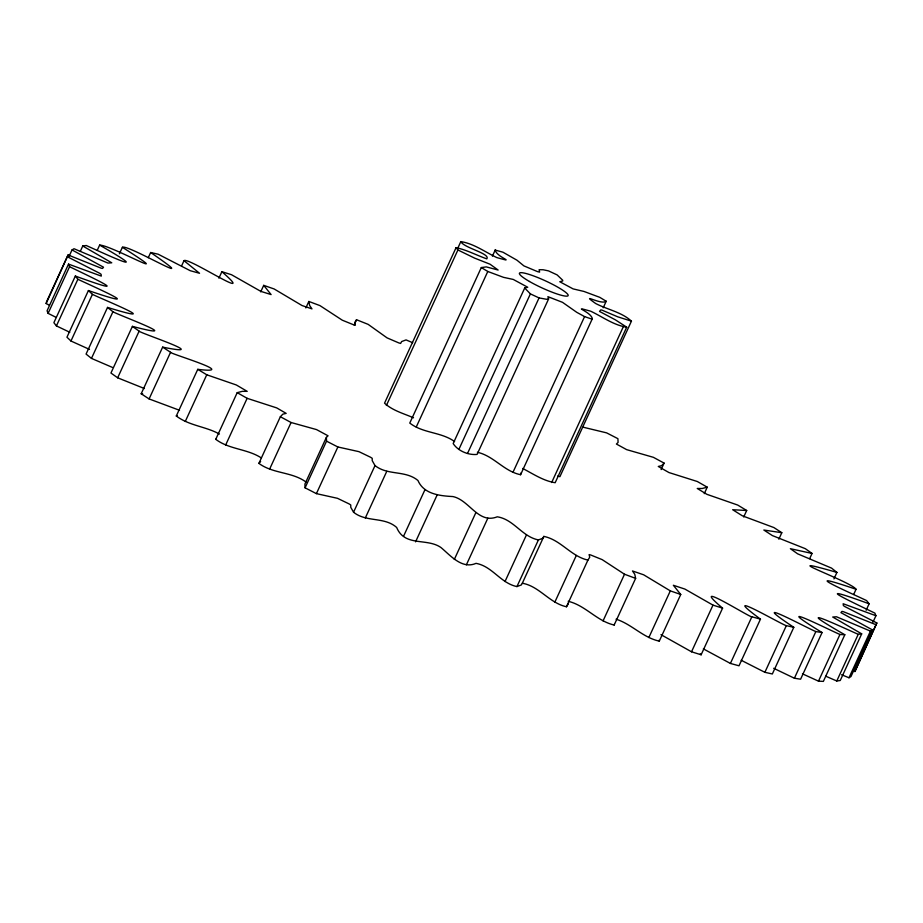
<?xml version="1.0" encoding="UTF-8"?>
<svg xmlns="http://www.w3.org/2000/svg" width="923" height="923" viewBox="0 0 923 923"><rect width="100%" height="100%" fill="white"/><g stroke="black" fill="none" stroke-linecap="round" stroke-linejoin="round"><path stroke-width="1.38" d="M261.14 457.808C247.226 448.786 229.146 449.501 215.751 439.313L237.211 392.656L247.133 398.321L276.727 407.908L286.165 413.377L282.842 414.162L280.361 416.723L291.068 422.503L316.566 429.599L328.057 435.806L326.384 437.387L326.534 441.159L305.075 487.817L316.404 493.632L337.495 498.316L349.067 503.889L350.763 504.962L350.763 507.304L353.555 512.23C366.269 522.522 384.349 516.499 396.659 527.46C404.77 547.154 426.991 537.613 441.032 547.581C450.551 555.554 461.996 569.514 476.037 563.353C492.478 566.341 500.635 583.278 516.949 586.578L521.357 584.928L522.314 583.244L543.855 536.401C560.919 539.886 570.956 556.361 587.928 560.099L589.728 557.215L589.093 554.585L590.72 554.988L602.165 559.626L624.513 574.233L635.624 578.375L614.164 625.033C596.823 621.087 585.47 605.396 568.199 601.288M412.685 342.71L406.051 339.906L401.643 341.556L400.605 343.437L398.759 342.894L387.06 337.876L368.15 324.365L356.532 319.739L354.732 322.623L355.367 325.254L353.74 324.85L342.295 320.2L319.946 305.605L308.836 301.452L309.678 305.536L311.974 308.882L302.017 305.536L274.143 288.968L263.713 285.357L260.724 291.841M614.164 625.033L614.233 624.444M635.624 578.375L634.782 574.302L632.486 570.956L643.677 574.81L670.317 590.87L680.747 594.481L659.287 641.127C643.043 637.689 631.644 624.086 616.079 619.195M49.323 305.225L46.15 303.529L46.623 301.613L68.083 254.956L101.138 268.166L102.534 268.443L103.514 267.197L72.029 249.937L69.052 256.409M46.15 303.529L68.083 254.956M852.725 670.698L854.917 671.529L876.85 622.967L844.603 606.457L843.368 605.523L843.149 603.734L875.927 615.722L872.95 622.206M854.917 671.529L876.85 622.967M306.598 482.464C292.533 471.641 273.104 473.995 258.901 463.381L260.632 461.5M583.117 427.199L606.596 432.864L617.925 438.679L618.075 442.452L616.402 444.032L626.648 449.639L653.392 457.323L664.099 463.104L661.618 465.677L658.295 466.461L668.933 472.541L697.327 481.518L707.249 487.182L704.272 493.655M603.204 307.774L606.215 301.244L599.731 297.321L583.971 291.449L573.091 288.887L559.776 281.734L562.684 280.984L562.73 280.269L557.123 274.904L548.47 270.877L543.151 269.758L539.09 269.712L539.62 272.135L537.463 271.604L523.895 265.882L516.995 260.228L502.931 252.198L495.201 250.075C496.424 257.171 518.103 263.482 496.793 257.586C485.083 252.037 473.787 243.557 460.819 241.607L457.82 248.149M477.387 452.27C493.863 455.962 503.9 471.307 520.584 474.722L520.653 473.176M520.584 474.722L592.324 318.723C591.101 311.628 569.422 305.317 590.732 311.213C602.442 316.762 613.726 325.242 626.705 327.18L555.173 482.706C543.509 480.975 533.044 473.834 522.649 468.434M522.314 583.244C539.217 586.105 549.52 603.157 566.468 606.757L568.268 603.873M543.855 536.401L542.816 538.282L538.409 539.92C522.037 536.713 513.788 519.291 497.255 516.811C478.206 524.356 469.495 500.058 452.905 496.562C440.121 495.859 423.853 494.301 417.969 480.514C405.416 469.992 387.741 475.76 375.015 465.573L372.223 460.646L372.223 458.304L370.515 457.231L358.955 451.659L337.864 446.974L326.534 441.159M67.61 256.871L99.857 273.381L101.092 274.304L101.311 276.104L68.521 264.116L47.073 310.774L48.111 313.359L56.291 317.454M48.111 313.359L69.571 266.701L68.521 264.116M80.382 251.171L82.758 245.991L86.22 245.506C105.141 253.894 157.81 278.573 99.638 245.103L97.25 250.283M69.571 266.701C91.308 277.304 138.635 299.11 75.34 276.046L53.88 322.692L56.418 325.911L69.802 332.28M56.418 325.911L77.878 279.265L75.34 276.046M77.878 279.265C94.169 287.03 151.418 311.974 88.412 290.549L66.952 337.207L70.956 341.014L89.485 349.39M70.956 341.014L92.415 294.356L88.412 290.549M119.402 253.767L122.39 247.295C127.72 243.799 209.059 292.683 150.657 252.51L148.268 257.702M92.415 294.356C103.168 299.64 168.563 326.05 107.53 307.417L86.07 354.074L91.469 358.401L112.41 367.4M91.469 358.401L112.929 311.743L107.53 307.417M112.929 311.743C118.398 315.055 190 341.395 132.404 326.373L110.945 373.03L117.659 377.807L144.426 388.548M117.659 377.807L139.119 331.149L132.404 326.373M181.612 265.882L183.989 260.69C187.854 256.444 260.09 304.948 221.878 271.697L218.901 278.181M179.5 410.274L149.099 398.932L141.184 393.775L162.644 347.129C215.071 357.674 139.708 333.03 139.119 331.149M149.099 398.932L170.559 352.274L162.644 347.129M219.42 434.041C205.771 426.438 188.95 425.711 176.305 415.985L197.764 369.338C241.468 374.646 168.655 353.394 170.559 352.274M185.292 421.442L206.752 374.784L197.764 369.338M225.673 444.978L247.133 398.321M305.848 307.936L308.836 301.452M258.901 463.381L280.361 416.723M269.608 469.161L291.068 422.503M354.144 324.919L356.532 319.739M326.384 437.387L304.925 484.044L305.075 487.817M316.404 493.632L337.864 446.974M460.819 241.607C463.761 247.906 490.782 253.594 486.79 258.867C476.683 255.302 466.784 249.937 456.077 247.652L384.545 403.166C392.344 410.493 403.709 413.562 413.527 417.784M386.379 405.485L457.912 249.971L456.077 247.652M353.555 512.23L375.015 465.573M365.312 517.988L386.772 471.33M454.589 441.552C441.09 431.826 423.057 433.464 409.777 423.069L481.31 267.555L486.306 266.897L498.132 270.035L490.032 264.209L474.63 258.128L457.912 249.971M492.409 256.132L495.409 249.591M416.261 427.003L487.794 271.477L481.31 267.555M403.559 536.24L425.018 489.582M592.105 319.196L584.582 316.601L576.771 312.332L562.522 302.34L547.904 296.664L548.62 298.902L477.087 454.416C468.469 455.316 457.946 451.001 453.17 443.548L524.702 288.022L527.737 287.261L513.257 279.438L503.543 277.35L487.794 271.477M415.569 541.836L437.029 495.19M458.869 449.409L530.39 293.883L524.702 288.022M467.523 453.447L539.055 297.921L546.531 299.283L548.62 298.902M454.312 559.465L475.772 512.819M466.38 564.83L487.84 518.172M513.061 472.115L584.582 316.601M505.008 581.548L526.468 534.89M551.654 482.533L623.187 327.007M606.215 301.244C601 305.444 579.102 291.633 595.658 303.517C607.276 309.574 621.71 312.124 631.447 321.146L559.915 476.66L557.654 476.072M516.949 586.578L538.409 539.92M554.85 602.131L576.31 555.473M566.468 606.757L587.928 560.099M661.122 469.588L664.099 463.104M603.054 620.891L624.513 574.233M648.857 637.528L670.317 590.87M743.719 516.984L746.695 510.5L737.708 505.054L706.88 494.324L697.257 488.475L702.172 488.498L707.249 487.182M691.523 651.788L712.983 605.13L722.582 608.142L701.122 654.788L691.523 651.788L660.972 634.666M778.839 539.194L781.816 532.709L773.901 527.564L742.392 515.83L732.666 509.727L746.695 510.5M730.405 663.441L751.864 616.783L760.471 619.137L739.011 665.795L730.405 663.441L703.372 648.881M809.667 558.646L812.055 553.454L805.341 548.689L772.378 535.582L763.829 530.033L781.816 532.709M764.879 672.302L786.338 625.644L793.803 627.317L772.343 673.975L764.879 672.302L741.169 660.257M833.942 578.894L836.93 572.41L831.531 568.095L797.645 553.835L790.376 548.689L812.055 553.454M794.391 678.232L815.851 631.574L822.07 632.543L800.61 679.201L794.391 678.232L773.682 668.287M853.671 594.47L856.048 589.278C851.352 581.582 768.536 552.762 836.93 572.41M818.482 681.151L839.942 634.493L844.822 634.736L823.362 681.393L818.482 681.151L802.468 673.825M866.143 610.276L869.12 603.792L866.582 600.573C850.291 592.808 793.042 567.853 856.048 589.278M836.78 680.989L858.24 634.332L861.701 633.847L840.242 680.505L836.78 680.989L825.773 676.213M841.591 674.736L848.987 677.77L870.447 631.113L872.431 629.901L840.945 612.641L841.914 611.395L843.322 611.672L876.377 624.871M872.431 629.901L850.971 676.559L848.987 677.77M72.029 249.937L74.013 248.725L107.956 263.067L111.752 262.801L82.758 245.991M237.211 392.656L242.288 391.34L247.202 391.352L236.323 384.972L206.752 374.784M215.751 439.313L216.409 439.002M176.305 415.985L177.389 415.881M99.638 245.103C111.06 244.964 182.777 285.83 122.39 247.295M141.184 393.775L142.684 393.89M150.657 252.51L158.121 254.194L190.242 270.704L199.541 273.277L183.989 260.69M631.447 321.146L617.764 316.831L601.808 310.059L600.723 309.932L599.546 311.432L615.399 319.854L626.705 327.18M221.878 271.697L231.477 274.708L260.828 291.368L271.108 294.575L263.713 285.357M869.12 603.792C805.825 580.729 853.152 602.523 874.889 613.137L875.927 615.722M870.447 631.113L836.503 616.772L832.708 617.025L861.701 633.847M858.24 634.332C839.319 625.944 786.65 601.265 844.822 634.736M839.942 634.493C826.616 628.632 766.448 598.358 822.07 632.543M530.39 293.883L539.055 297.921M815.851 631.574C807.625 628.344 742.519 593.189 793.803 627.317M786.338 625.644C782.785 625.24 715.048 585.597 760.471 619.137M751.864 616.783C751.553 618.583 685.477 576.644 722.582 608.142M712.983 605.13L684.878 589.07L673.352 585.263L680.747 594.481M700.303 653.819L701.122 654.788M658.907 640.343L659.287 641.127M529.456 281.48A26.825 3.923 24.7 0 0 568.06 295.729A26.825 3.923 24.7 0 0 533.771 276A26.825 3.923 24.7 0 0 529.456 281.48"/></g></svg>
